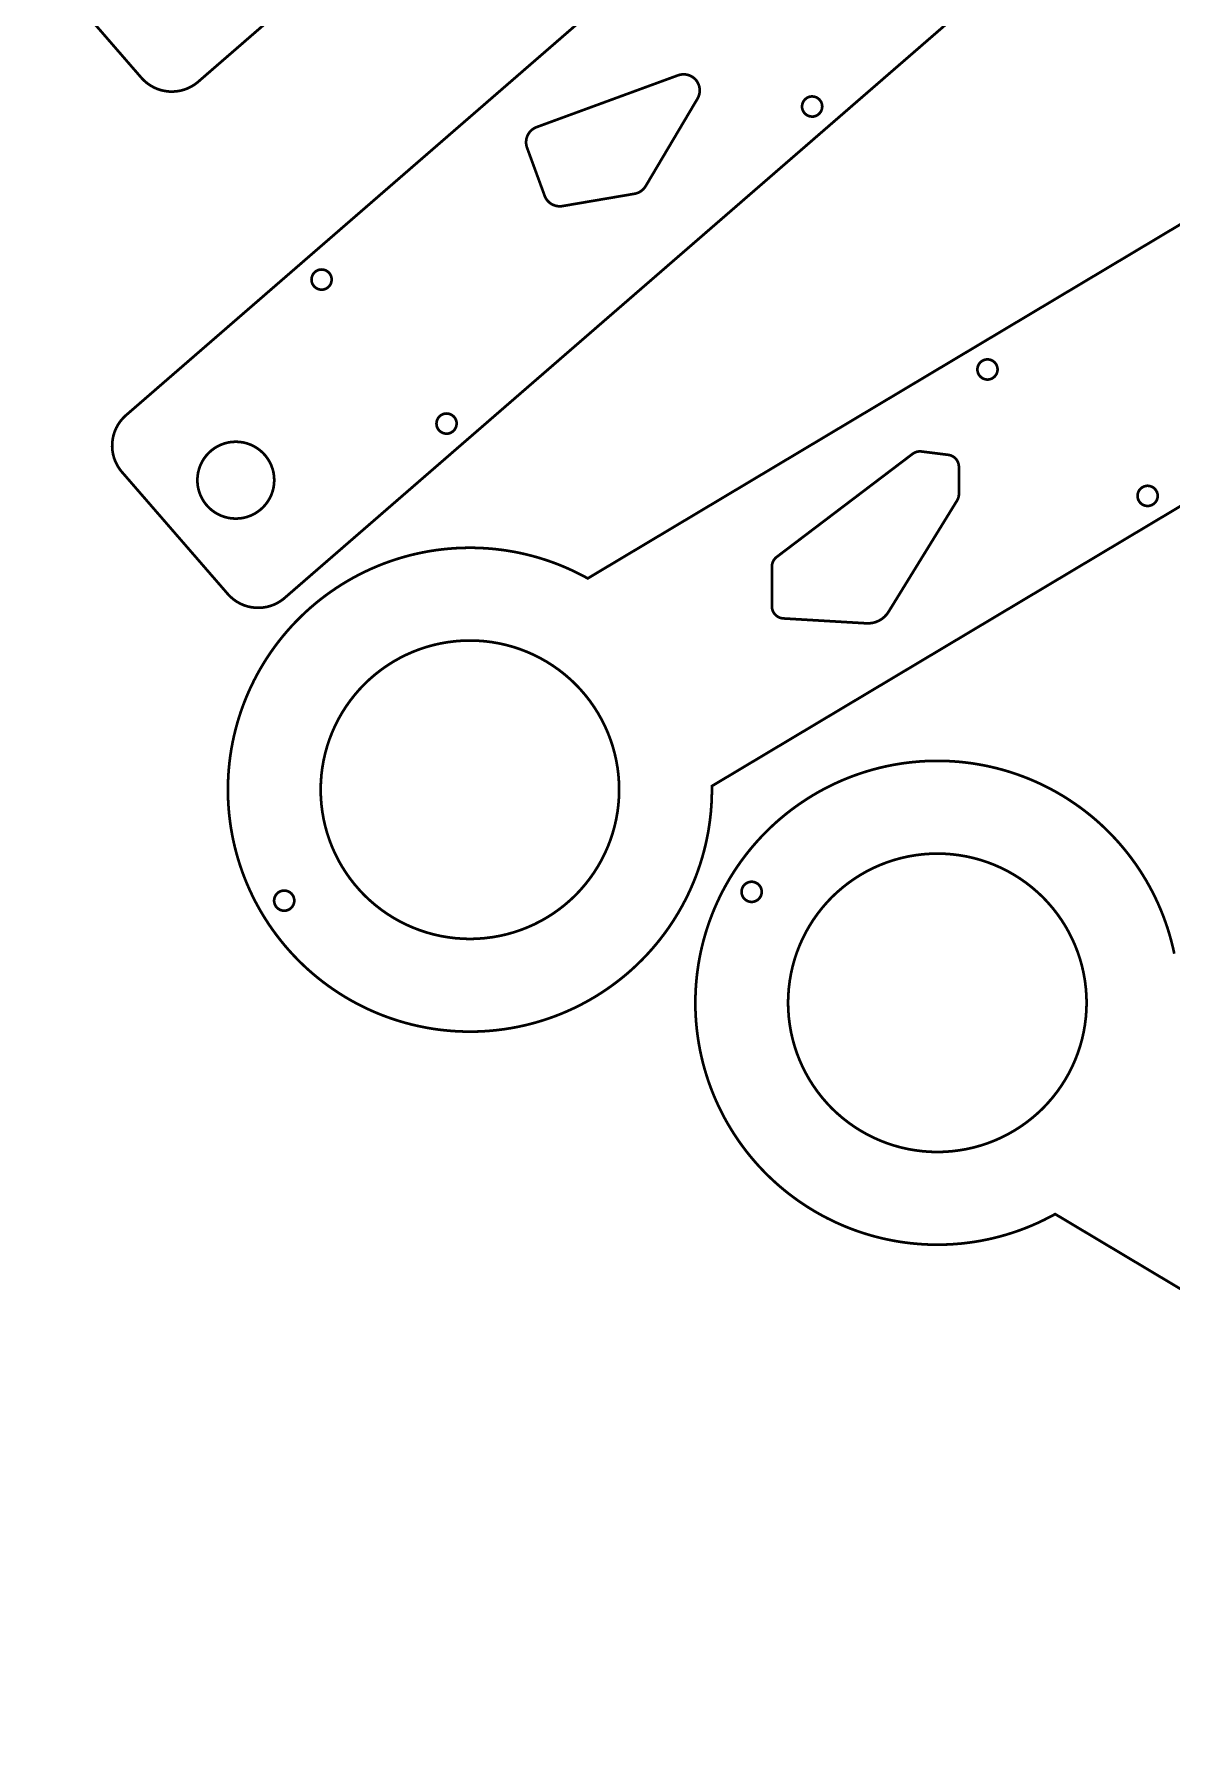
# Model space of a CAD drawing. Extents: x 0 to 529, y 0 to 485.
# Drawn here: x 14.8 to 155.8, y 1.4 to 213.8 of the extents above; entities that cross this region are included whole.
import ezdxf

# ---------------------------------------------------------------- set-up
doc = ezdxf.new("R2010")
doc.units = 0
doc.layers.get('0').update_dxf_attribs({"linetype": 'CONTINUOUS'})

msp = doc.modelspace()

# ---------------------------------------------------------------- linework, layer by layer
at = {"color": 0, "const_width": 0.3333}
for points in [[(142.136, 300.733), (35.1058, 207.885), (35.0093, 207.801), (34.7028, 207.569), (34.2781, 207.301), (33.8354, 207.081), (33.3782, 206.907), (32.9101, 206.779), (32.4346, 206.699), (31.9551, 206.664), (31.4756, 206.675), (30.999, 206.732), (30.5294, 206.833), (30.0701, 206.981), (29.6246, 207.174), (29.1967, 207.41), (28.7896, 207.692), (28.4069, 208.017), (28.1363, 208.289), (28.0525, 208.386), (14.9467, 223.493)], [(152.849, 236.722), (45.819, 143.874), (45.7225, 143.789), (45.4158, 143.557), (44.9913, 143.289), (44.5486, 143.068), (44.0914, 142.894), (43.6232, 142.767), (43.1478, 142.686), (42.6683, 142.651), (42.1886, 142.663), (41.7122, 142.719), (41.2425, 142.821), (40.7832, 142.968), (40.3378, 143.161), (39.9097, 143.397), (39.5026, 143.679), (39.1201, 144.004), (38.8494, 144.276), (38.7657, 144.374), (25.6599, 159.481), (25.5761, 159.578), (25.3443, 159.885), (25.0763, 160.308), (24.8553, 160.751), (24.6813, 161.208), (24.5539, 161.676), (24.4729, 162.153), (24.4382, 162.632), (24.4493, 163.111), (24.506, 163.587), (24.6081, 164.057), (24.7554, 164.517), (24.9476, 164.962), (25.1844, 165.39), (25.4657, 165.797), (25.791, 166.181), (26.0637, 166.45), (26.1603, 166.535), (133.097, 259.301)], [(193.661, 177.239), (98.7864, 120.548), (98.7894, 120.34), (98.7874, 119.718), (98.7656, 118.89), (98.721, 118.066), (98.654, 117.246), (98.5649, 116.429), (98.4535, 115.617), (98.3203, 114.809), (98.1653, 114.007), (97.9889, 113.211), (97.791, 112.42), (97.5719, 111.636), (97.3321, 110.859), (97.0712, 110.09), (96.79, 109.328), (96.4882, 108.574), (96.1661, 107.828), (95.8242, 107.092), (95.4624, 106.365), (95.0808, 105.648), (94.6797, 104.941), (94.2594, 104.245), (93.82, 103.56), (93.3617, 102.886), (92.8846, 102.224), (92.389, 101.575), (91.875, 100.938), (91.3429, 100.314), (90.7928, 99.7043), (90.2249, 99.1082), (89.6393, 98.5265), (89.0362, 97.9597), (88.5731, 97.5437), (88.4161, 97.4081), (88.2592, 97.2724), (87.7808, 96.8738), (87.1331, 96.3588), (86.4732, 95.8631), (85.8015, 95.3869), (85.1186, 94.9303), (84.4249, 94.4936), (83.7207, 94.0767), (83.0067, 93.6797), (82.2831, 93.3029), (81.5504, 92.9464), (80.809, 92.6103), (80.0596, 92.2946), (79.3022, 91.9994), (78.5376, 91.7251), (77.7662, 91.4718), (76.9883, 91.2393), (76.2044, 91.0281), (75.415, 90.8381), (74.6203, 90.6694), (73.8211, 90.5222), (73.0175, 90.3967), (72.2103, 90.2929), (71.3996, 90.2108), (70.586, 90.151), (69.7699, 90.1131), (68.9517, 90.0975), (68.1319, 90.1044), (67.311, 90.1337), (66.4893, 90.1856), (65.6672, 90.2601), (64.8456, 90.3578), (64.229, 90.4453), (64.0243, 90.4782), (63.8194, 90.5113), (63.2067, 90.6214), (62.3957, 90.7867), (61.5918, 90.9735), (60.7953, 91.1819), (60.0065, 91.4117), (59.2261, 91.6624), (58.454, 91.9338), (57.691, 92.2257), (56.9372, 92.5378), (56.1932, 92.8699), (55.4592, 93.2217), (54.7356, 93.5929), (54.0228, 93.9833), (53.3212, 94.3928), (52.6312, 94.8208), (51.9532, 95.2674), (51.2874, 95.7321), (50.6343, 96.2146), (49.9943, 96.7149), (49.3678, 97.2326), (48.7553, 97.7674), (48.1568, 98.3192), (47.5729, 98.8875), (47.004, 99.4722), (46.4504, 100.073), (45.9125, 100.69), (45.3908, 101.322), (44.8856, 101.97), (44.3972, 102.633), (43.9261, 103.31), (43.4725, 104.003), (43.1433, 104.531), (43.0369, 104.709), (42.9306, 104.887), (42.621, 105.427), (42.2263, 106.155), (41.8528, 106.891), (41.5004, 107.635), (41.1694, 108.387), (40.8597, 109.146), (40.5714, 109.912), (40.3046, 110.684), (40.0592, 111.462), (39.8353, 112.245), (39.6329, 113.034), (39.4522, 113.827), (39.2932, 114.624), (39.1558, 115.424), (39.0401, 116.228), (38.9464, 117.034), (38.8744, 117.843), (38.8244, 118.654), (38.7963, 119.465), (38.7901, 120.278), (38.806, 121.091), (38.844, 121.904), (38.904, 122.717), (38.9863, 123.529), (39.0908, 124.339), (39.2175, 125.147), (39.3665, 125.953), (39.5379, 126.757), (39.7318, 127.557), (39.9481, 128.354), (40.1868, 129.146), (40.38, 129.738), (40.4481, 129.934), (40.5161, 130.13), (40.731, 130.714), (41.0344, 131.484), (41.3582, 132.243), (41.7018, 132.992), (42.0649, 133.728), (42.4474, 134.453), (42.8486, 135.167), (43.2686, 135.867), (43.7068, 136.555), (44.1632, 137.231), (44.6371, 137.892), (45.1283, 138.54), (45.6365, 139.175), (46.1615, 139.794), (46.7029, 140.4), (47.2604, 140.99), (47.8338, 141.565), (48.4224, 142.124), (49.0261, 142.668), (49.6447, 143.194), (50.2778, 143.706), (50.9251, 144.199), (51.5862, 144.675), (52.2608, 145.133), (52.9488, 145.575), (53.6494, 145.997), (54.3629, 146.401), (55.0885, 146.786), (55.826, 147.151), (56.5751, 147.499), (57.3357, 147.825), (57.9132, 148.057), (58.1071, 148.131), (58.301, 148.206), (58.8868, 148.415), (59.6717, 148.678), (60.4612, 148.918), (61.2553, 149.136), (62.0532, 149.332), (62.8544, 149.504), (63.6588, 149.656), (64.4656, 149.785), (65.2743, 149.892), (66.0849, 149.975), (66.8964, 150.038), (67.7086, 150.078), (68.5211, 150.096), (69.3335, 150.093), (70.1451, 150.067), (70.9556, 150.019), (71.7644, 149.95), (72.5712, 149.858), (73.3757, 149.744), (74.1771, 149.61), (74.975, 149.453), (75.7692, 149.275), (76.559, 149.074), (77.344, 148.853), (78.1239, 148.608), (78.8981, 148.343), (79.6661, 148.057), (80.4275, 147.749), (81.1818, 147.418), (81.9288, 147.067), (82.6676, 146.694), (83.2168, 146.401), (83.3981, 146.3), (193.661, 212.186)], [(251.608, 1.5869), (141.346, 67.4729), (141.165, 67.3719), (140.615, 67.0789), (139.876, 66.7061), (139.131, 66.3549), (138.376, 66.025), (137.614, 65.7167), (136.846, 65.4299), (136.072, 65.1647), (135.292, 64.9211), (134.507, 64.6992), (133.717, 64.4989), (132.923, 64.3204), (132.125, 64.1635), (131.324, 64.0285), (130.519, 63.9151), (129.712, 63.8238), (128.904, 63.7542), (128.093, 63.7065), (127.282, 63.6808), (126.469, 63.6771), (125.657, 63.6953), (124.845, 63.7356), (124.033, 63.7979), (123.222, 63.8824), (122.414, 63.9889), (121.607, 64.1176), (120.803, 64.2686), (120.001, 64.4418), (119.203, 64.6372), (118.409, 64.855), (117.62, 65.095), (116.835, 65.3575), (116.249, 65.5685), (116.055, 65.6422), (115.861, 65.7161), (115.284, 65.9485), (114.523, 66.275), (113.774, 66.6213), (113.037, 66.9872), (112.311, 67.3722), (111.598, 67.7763), (110.897, 68.1989), (110.209, 68.6396), (109.534, 69.0985), (108.873, 69.5747), (108.226, 70.0682), (107.593, 70.5787), (106.974, 71.1058), (106.371, 71.6492), (105.782, 72.2086), (105.209, 72.7835), (104.651, 73.3738), (104.11, 73.9789), (103.585, 74.5987), (103.076, 75.2329), (102.585, 75.881), (102.111, 76.5428), (101.655, 77.2179), (101.217, 77.906), (100.797, 78.6068), (100.395, 79.32), (100.013, 80.0451), (99.6499, 80.7819), (99.3062, 81.5301), (98.9826, 82.2893), (98.6792, 83.0593), (98.4642, 83.6436), (98.3962, 83.8396), (98.3282, 84.0356), (98.1349, 84.6275), (97.8961, 85.4199), (97.6799, 86.2164), (97.4861, 87.0165), (97.3147, 87.8199), (97.1657, 88.626), (97.0389, 89.4344), (96.9344, 90.2447), (96.8522, 91.0564), (96.7921, 91.869), (96.7542, 92.6821), (96.7382, 93.4953), (96.7444, 94.3079), (96.7725, 95.1197), (96.8226, 95.9301), (96.8946, 96.7389), (96.9883, 97.5453), (97.1039, 98.349), (97.2414, 99.1497), (97.4004, 99.9467), (97.5811, 100.74), (97.7835, 101.528), (98.0074, 102.312), (98.2528, 103.09), (98.5196, 103.862), (98.8079, 104.628), (99.1176, 105.387), (99.4486, 106.138), (99.801, 106.883), (100.174, 107.618), (100.569, 108.346), (100.879, 108.886), (100.985, 109.064), (101.092, 109.242), (101.421, 109.771), (101.874, 110.463), (102.345, 111.141), (102.834, 111.803), (103.339, 112.451), (103.861, 113.084), (104.399, 113.7), (104.952, 114.301), (105.521, 114.886), (106.105, 115.454), (106.703, 116.006), (107.316, 116.541), (107.942, 117.058), (108.582, 117.559), (109.236, 118.041), (109.901, 118.506), (110.579, 118.953), (111.269, 119.381), (111.971, 119.79), (112.684, 120.181), (113.407, 120.552), (114.141, 120.903), (114.885, 121.236), (115.639, 121.548), (116.402, 121.84), (117.174, 122.111), (117.955, 122.362), (118.743, 122.591), (119.54, 122.8), (120.344, 122.987), (121.155, 123.152), (121.768, 123.262), (121.972, 123.295), (122.177, 123.328), (122.794, 123.416), (123.615, 123.513), (124.438, 123.588), (125.259, 123.64), (126.08, 123.669), (126.9, 123.676), (127.718, 123.66), (128.534, 123.623), (129.348, 123.563), (130.158, 123.481), (130.966, 123.377), (131.769, 123.251), (132.568, 123.104), (133.363, 122.935), (134.153, 122.745), (134.937, 122.534), (135.714, 122.302), (136.486, 122.048), (137.25, 121.774), (138.008, 121.479), (138.757, 121.163), (139.499, 120.827), (140.231, 120.47), (140.954, 120.094), (141.669, 119.697), (142.374, 119.28), (143.067, 118.843), (143.75, 118.387), (144.421, 117.91), (145.081, 117.415), (145.729, 116.9), (146.207, 116.501), (146.364, 116.365), (146.521, 116.23), (146.985, 115.814), (147.587, 115.247), (148.174, 114.665), (148.74, 114.069), (149.292, 113.459), (149.824, 112.835), (150.337, 112.199), (150.833, 111.549), (151.31, 110.887), (151.768, 110.214), (152.207, 109.528), (152.628, 108.832), (153.029, 108.125), (153.411, 107.408), (153.772, 106.681), (154.114, 105.945), (154.436, 105.2), (154.737, 104.446), (155.019, 103.684), (155.281, 102.914), (155.519, 102.137), (155.739, 101.353), (155.938, 100.563), (156.114, 99.7661)]]:
    msp.add_lwpolyline(points, dxfattribs=at)
at = {"color": 0}
for points in [[(142.136, 300.733), (35.106, 207.885), (35.0094, 207.801), (34.7029, 207.569), (34.2782, 207.301), (33.8356, 207.081), (33.3783, 206.907), (32.9103, 206.779), (32.4347, 206.699), (31.9553, 206.664), (31.4757, 206.675), (30.9992, 206.732), (30.5296, 206.833), (30.0701, 206.981), (29.6247, 207.174), (29.1967, 207.41), (28.7897, 207.692), (28.4071, 208.017), (28.1364, 208.289), (28.0526, 208.386), (14.9468, 223.493)], [(152.85, 236.722), (45.8192, 143.874), (45.7225, 143.789), (45.416, 143.557), (44.9914, 143.289), (44.5486, 143.068), (44.0915, 142.894), (43.6233, 142.767), (43.1478, 142.686), (42.6685, 142.651), (42.1888, 142.663), (41.7124, 142.719), (41.2426, 142.821), (40.7833, 142.968), (40.3379, 143.161), (39.9099, 143.397), (39.5028, 143.679), (39.1203, 144.004), (38.8494, 144.276), (38.7658, 144.374), (25.66, 159.481), (25.5761, 159.578), (25.3444, 159.885), (25.0764, 160.308), (24.8554, 160.751), (24.6814, 161.208), (24.554, 161.676), (24.4731, 162.153), (24.4382, 162.632), (24.4494, 163.111), (24.5061, 163.587), (24.6082, 164.057), (24.7556, 164.517), (24.9476, 164.962), (25.1846, 165.39), (25.4658, 165.797), (25.7911, 166.179), (26.0637, 166.45), (26.1604, 166.535), (133.097, 259.301)], [(193.661, 177.239), (98.7864, 120.548), (98.7894, 120.34), (98.7874, 119.718), (98.7656, 118.89), (98.721, 118.066), (98.654, 117.246), (98.5649, 116.429), (98.4535, 115.617), (98.3203, 114.809), (98.1653, 114.007), (97.9889, 113.211), (97.791, 112.42), (97.5719, 111.636), (97.3321, 110.859), (97.0712, 110.09), (96.79, 109.328), (96.4882, 108.574), (96.1661, 107.828), (95.8242, 107.092), (95.4624, 106.365), (95.0808, 105.648), (94.6797, 104.941), (94.2594, 104.245), (93.82, 103.56), (93.3617, 102.886), (92.8846, 102.224), (92.389, 101.575), (91.875, 100.938), (91.3429, 100.314), (90.7928, 99.7043), (90.2249, 99.1082), (89.6393, 98.5265), (89.0362, 97.9597), (88.5731, 97.5437), (88.4161, 97.4081), (88.2592, 97.2724), (87.7808, 96.8738), (87.1331, 96.3588), (86.4732, 95.8631), (85.8015, 95.3869), (85.1186, 94.9303), (84.4249, 94.4936), (83.7207, 94.0767), (83.0067, 93.6797), (82.2831, 93.3029), (81.5504, 92.9464), (80.809, 92.6103), (80.0596, 92.2946), (79.3022, 91.9994), (78.5376, 91.7251), (77.7662, 91.4718), (76.9883, 91.2393), (76.2044, 91.0281), (75.415, 90.8381), (74.6203, 90.6694), (73.8211, 90.5222), (73.0175, 90.3967), (72.2103, 90.2929), (71.3996, 90.2108), (70.586, 90.151), (69.7699, 90.1131), (68.9517, 90.0975), (68.1319, 90.1044), (67.311, 90.1337), (66.4893, 90.1856), (65.6672, 90.2601), (64.8456, 90.3578), (64.229, 90.4453), (64.0243, 90.4782), (63.8194, 90.5113), (63.2067, 90.6214), (62.3957, 90.7867), (61.5918, 90.9735), (60.7953, 91.1819), (60.0065, 91.4117), (59.2261, 91.6624), (58.454, 91.9338), (57.691, 92.2257), (56.9372, 92.5378), (56.1932, 92.8699), (55.4592, 93.2217), (54.7356, 93.5929), (54.0228, 93.9833), (53.3212, 94.3928), (52.6312, 94.8208), (51.9532, 95.2674), (51.2874, 95.7321), (50.6343, 96.2146), (49.9943, 96.7149), (49.3678, 97.2326), (48.7553, 97.7674), (48.1568, 98.3192), (47.5729, 98.8875), (47.004, 99.4722), (46.4504, 100.073), (45.9125, 100.69), (45.3908, 101.322), (44.8856, 101.97), (44.3972, 102.633), (43.9261, 103.31), (43.4725, 104.003), (43.1433, 104.531), (43.0369, 104.709), (42.9306, 104.887), (42.621, 105.427), (42.2263, 106.155), (41.8528, 106.891), (41.5004, 107.635), (41.1694, 108.387), (40.8597, 109.146), (40.5714, 109.912), (40.3046, 110.684), (40.0592, 111.462), (39.8353, 112.245), (39.6329, 113.034), (39.4522, 113.827), (39.2932, 114.624), (39.1558, 115.424), (39.0401, 116.228), (38.9464, 117.034), (38.8744, 117.843), (38.8244, 118.654), (38.7963, 119.465), (38.7901, 120.278), (38.806, 121.091), (38.844, 121.904), (38.904, 122.717), (38.9863, 123.529), (39.0908, 124.339), (39.2175, 125.147), (39.3665, 125.953), (39.5379, 126.757), (39.7318, 127.557), (39.9481, 128.354), (40.1868, 129.146), (40.38, 129.738), (40.4481, 129.934), (40.5161, 130.13), (40.731, 130.714), (41.0344, 131.484), (41.3582, 132.243), (41.7018, 132.992), (42.0649, 133.728), (42.4474, 134.453), (42.8486, 135.167), (43.2686, 135.867), (43.7068, 136.555), (44.1632, 137.231), (44.6371, 137.892), (45.1283, 138.54), (45.6365, 139.175), (46.1615, 139.794), (46.7029, 140.4), (47.2604, 140.99), (47.8338, 141.565), (48.4224, 142.124), (49.0261, 142.668), (49.6447, 143.194), (50.2778, 143.706), (50.9251, 144.199), (51.5862, 144.675), (52.2608, 145.133), (52.9488, 145.575), (53.6494, 145.997), (54.3629, 146.401), (55.0885, 146.786), (55.826, 147.151), (56.5751, 147.499), (57.3357, 147.825), (57.9132, 148.057), (58.1071, 148.131), (58.301, 148.206), (58.8868, 148.415), (59.6717, 148.678), (60.4612, 148.918), (61.2553, 149.136), (62.0532, 149.332), (62.8544, 149.504), (63.6588, 149.656), (64.4656, 149.785), (65.2743, 149.892), (66.0849, 149.975), (66.8964, 150.038), (67.7086, 150.078), (68.5211, 150.096), (69.3335, 150.093), (70.1451, 150.067), (70.9556, 150.019), (71.7644, 149.95), (72.5712, 149.858), (73.3757, 149.744), (74.1771, 149.61), (74.975, 149.453), (75.7692, 149.275), (76.559, 149.074), (77.344, 148.853), (78.1239, 148.608), (78.8981, 148.343), (79.6661, 148.057), (80.4275, 147.749), (81.1818, 147.418), (81.9288, 147.067), (82.6676, 146.694), (83.2168, 146.401), (83.3981, 146.3), (193.661, 212.186)], [(251.608, 1.5869), (141.346, 67.4729), (141.165, 67.3719), (140.615, 67.0789), (139.876, 66.7061), (139.131, 66.3549), (138.376, 66.025), (137.614, 65.7167), (136.846, 65.4299), (136.072, 65.1647), (135.292, 64.9211), (134.507, 64.6992), (133.717, 64.4989), (132.923, 64.3204), (132.125, 64.1635), (131.324, 64.0285), (130.519, 63.9151), (129.712, 63.8238), (128.904, 63.7542), (128.093, 63.7065), (127.282, 63.6808), (126.469, 63.6771), (125.657, 63.6953), (124.845, 63.7356), (124.033, 63.7979), (123.222, 63.8824), (122.414, 63.9889), (121.607, 64.1176), (120.803, 64.2686), (120.001, 64.4418), (119.203, 64.6372), (118.409, 64.855), (117.62, 65.095), (116.835, 65.3575), (116.249, 65.5685), (116.055, 65.6422), (115.861, 65.7161), (115.284, 65.9485), (114.523, 66.275), (113.774, 66.6213), (113.037, 66.9872), (112.311, 67.3722), (111.598, 67.7763), (110.897, 68.1989), (110.209, 68.6396), (109.534, 69.0985), (108.873, 69.5747), (108.226, 70.0682), (107.593, 70.5787), (106.974, 71.1058), (106.371, 71.6492), (105.782, 72.2086), (105.209, 72.7835), (104.651, 73.3738), (104.11, 73.9789), (103.585, 74.5987), (103.076, 75.2329), (102.585, 75.881), (102.111, 76.5428), (101.655, 77.2179), (101.217, 77.906), (100.797, 78.6068), (100.395, 79.32), (100.013, 80.0451), (99.6499, 80.7819), (99.3062, 81.5301), (98.9826, 82.2893), (98.6792, 83.0593), (98.4642, 83.6436), (98.3962, 83.8396), (98.3282, 84.0356), (98.1349, 84.6275), (97.8961, 85.4199), (97.6799, 86.2164), (97.4861, 87.0165), (97.3147, 87.8199), (97.1657, 88.626), (97.0389, 89.4344), (96.9344, 90.2447), (96.8522, 91.0564), (96.7921, 91.869), (96.7542, 92.6821), (96.7382, 93.4953), (96.7444, 94.3079), (96.7725, 95.1197), (96.8226, 95.9301), (96.8946, 96.7389), (96.9883, 97.5453), (97.1039, 98.349), (97.2414, 99.1497), (97.4004, 99.9467), (97.5811, 100.74), (97.7835, 101.528), (98.0074, 102.312), (98.2528, 103.09), (98.5196, 103.862), (98.8079, 104.628), (99.1176, 105.387), (99.4486, 106.138), (99.801, 106.883), (100.174, 107.618), (100.569, 108.346), (100.879, 108.886), (100.985, 109.064), (101.092, 109.242), (101.421, 109.771), (101.874, 110.463), (102.345, 111.141), (102.834, 111.803), (103.339, 112.451), (103.861, 113.084), (104.399, 113.7), (104.952, 114.301), (105.521, 114.886), (106.105, 115.454), (106.703, 116.006), (107.316, 116.541), (107.942, 117.058), (108.582, 117.559), (109.236, 118.041), (109.901, 118.506), (110.579, 118.953), (111.269, 119.381), (111.971, 119.79), (112.684, 120.181), (113.407, 120.552), (114.141, 120.903), (114.885, 121.236), (115.639, 121.548), (116.402, 121.84), (117.174, 122.111), (117.955, 122.362), (118.743, 122.591), (119.54, 122.8), (120.344, 122.987), (121.155, 123.152), (121.768, 123.262), (121.972, 123.295), (122.177, 123.328), (122.794, 123.416), (123.615, 123.513), (124.438, 123.588), (125.259, 123.64), (126.08, 123.669), (126.9, 123.676), (127.718, 123.66), (128.534, 123.623), (129.348, 123.563), (130.158, 123.481), (130.966, 123.377), (131.769, 123.251), (132.568, 123.104), (133.363, 122.935), (134.153, 122.745), (134.937, 122.534), (135.714, 122.302), (136.486, 122.048), (137.25, 121.774), (138.008, 121.479), (138.757, 121.163), (139.499, 120.827), (140.231, 120.47), (140.954, 120.094), (141.669, 119.697), (142.374, 119.28), (143.067, 118.843), (143.75, 118.387), (144.421, 117.91), (145.081, 117.415), (145.729, 116.9), (146.207, 116.501), (146.364, 116.365), (146.521, 116.23), (146.985, 115.814), (147.587, 115.247), (148.174, 114.665), (148.74, 114.069), (149.292, 113.459), (149.824, 112.835), (150.337, 112.199), (150.833, 111.549), (151.31, 110.887), (151.768, 110.214), (152.207, 109.528), (152.628, 108.832), (153.029, 108.125), (153.411, 107.408), (153.772, 106.681), (154.114, 105.945), (154.436, 105.2), (154.737, 104.446), (155.019, 103.684), (155.281, 102.914), (155.519, 102.137), (155.739, 101.353), (155.938, 100.563)]]:
    msp.add_lwpolyline(points, dxfattribs=at)
at = {"color": 0, "const_width": 0.3333}
for points in [[(89.1947, 193.993), (89.2485, 194.003), (89.4081, 194.042), (89.6131, 194.112), (89.8081, 194.204), (89.9917, 194.317), (90.1621, 194.449), (90.3178, 194.597), (90.4572, 194.763), (90.5511, 194.899), (90.579, 194.944), (97.005, 205.789), (97.0449, 205.856), (97.1432, 206.069), (97.2344, 206.362), (97.2793, 206.664), (97.2782, 206.967), (97.2315, 207.265), (97.1397, 207.556), (97.0032, 207.831), (96.8724, 208.026), (96.8225, 208.086), (96.7726, 208.146), (96.6042, 208.311), (96.3582, 208.496), (96.0899, 208.639), (95.8044, 208.739), (95.5071, 208.796), (95.2032, 208.807), (94.8978, 208.771), (94.6696, 208.712), (94.5964, 208.686), (77.065, 202.263), (77.0171, 202.244), (76.8765, 202.182), (76.7006, 202.085), (76.5375, 201.974), (76.3881, 201.847), (76.2529, 201.707), (76.1326, 201.557), (76.0276, 201.396), (75.9387, 201.225), (75.8663, 201.047), (75.8113, 200.864), (75.7739, 200.674), (75.7549, 200.481), (75.755, 200.286), (75.7747, 200.089), (75.8146, 199.892), (75.8576, 199.744), (75.8753, 199.696), (78.0526, 193.754), (78.0679, 193.711), (78.1217, 193.589), (78.204, 193.432), (78.2987, 193.285), (78.4049, 193.149), (78.5217, 193.022), (78.6483, 192.907), (78.7839, 192.803), (78.9275, 192.711), (79.0785, 192.632), (79.2358, 192.567), (79.3988, 192.514), (79.5663, 192.475), (79.7378, 192.451), (79.9122, 192.442), (80.0889, 192.449), (80.2226, 192.462), (80.2668, 192.471), (89.1947, 193.993)], [(110.971, 206.04), (111.033, 206.053), (111.223, 206.064), (111.468, 206.039), (111.698, 205.967), (111.909, 205.853), (112.095, 205.701), (112.25, 205.515), (112.367, 205.3), (112.429, 205.119), (112.441, 205.058), (112.453, 204.996), (112.465, 204.806), (112.439, 204.561), (112.368, 204.331), (112.254, 204.119), (112.103, 203.933), (111.917, 203.779), (111.701, 203.663), (111.521, 203.6), (111.459, 203.587), (111.397, 203.575), (111.207, 203.564), (110.962, 203.589), (110.732, 203.661), (110.521, 203.775), (110.335, 203.926), (110.18, 204.112), (110.063, 204.328), (110.001, 204.508), (109.989, 204.569), (109.977, 204.632), (109.965, 204.822), (109.99, 205.067), (110.062, 205.297), (110.176, 205.508), (110.327, 205.694), (110.513, 205.849), (110.729, 205.965), (110.909, 206.028), (110.971, 206.04)], [(50.1574, 184.579), (50.219, 184.592), (50.4093, 184.604), (50.6536, 184.578), (50.8844, 184.507), (51.0956, 184.393), (51.2814, 184.242), (51.4358, 184.056), (51.5531, 183.839), (51.6149, 183.66), (51.6272, 183.597), (51.6394, 183.536), (51.6514, 183.346), (51.6257, 183.101), (51.554, 182.871), (51.4404, 182.66), (51.2889, 182.474), (51.1031, 182.319), (50.8871, 182.201), (50.7068, 182.14), (50.645, 182.128), (50.5832, 182.115), (50.3929, 182.103), (50.1486, 182.129), (49.9179, 182.2), (49.7067, 182.314), (49.5208, 182.465), (49.3664, 182.651), (49.2492, 182.868), (49.1875, 183.049), (49.1751, 183.11), (49.1629, 183.171), (49.151, 183.361), (49.1765, 183.606), (49.2482, 183.837), (49.3618, 184.049), (49.5135, 184.233), (49.6992, 184.389), (49.9151, 184.506), (50.0956, 184.567), (50.1574, 184.579)], [(132.955, 170.958), (132.892, 170.958), (132.703, 170.983), (132.468, 171.056), (132.256, 171.171), (132.071, 171.324), (131.918, 171.508), (131.803, 171.721), (131.73, 171.956), (131.705, 172.144), (131.705, 172.208), (131.705, 172.271), (131.73, 172.46), (131.803, 172.694), (131.918, 172.907), (132.071, 173.092), (132.256, 173.244), (132.468, 173.36), (132.703, 173.432), (132.892, 173.458), (132.955, 173.458), (133.018, 173.458), (133.207, 173.432), (133.441, 173.36), (133.653, 173.244), (133.838, 173.092), (133.991, 172.907), (134.106, 172.694), (134.179, 172.46), (134.205, 172.271), (134.205, 172.208), (134.205, 172.144), (134.179, 171.956), (134.106, 171.721), (133.991, 171.508), (133.838, 171.324), (133.653, 171.171), (133.441, 171.056), (133.207, 170.983), (133.018, 170.958), (132.955, 170.958)], [(65.6483, 166.722), (65.7101, 166.735), (65.9004, 166.747), (66.1447, 166.721), (66.3754, 166.65), (66.5867, 166.536), (66.7725, 166.385), (66.9269, 166.199), (67.0442, 165.982), (67.1058, 165.803), (67.1182, 165.74), (67.1304, 165.679), (67.1424, 165.489), (67.1168, 165.244), (67.0451, 165.013), (66.9315, 164.801), (66.7799, 164.617), (66.5942, 164.461), (66.3782, 164.344), (66.1979, 164.283), (66.1361, 164.271), (66.0743, 164.258), (65.884, 164.246), (65.6397, 164.272), (65.4089, 164.343), (65.1978, 164.457), (65.0119, 164.608), (64.8575, 164.794), (64.7403, 165.011), (64.6785, 165.19), (64.6663, 165.253), (64.6539, 165.314), (64.6421, 165.504), (64.6676, 165.749), (64.7393, 165.979), (64.8528, 166.19), (65.0046, 166.376), (65.1903, 166.531), (65.4063, 166.649), (65.5865, 166.71), (65.6483, 166.722)], [(38.8369, 163.154), (38.9563, 163.178), (39.3194, 163.225), (39.7976, 163.246), (40.2685, 163.219), (40.729, 163.149), (41.1768, 163.033), (41.6086, 162.875), (42.0219, 162.678), (42.4139, 162.442), (42.7815, 162.171), (43.1221, 161.864), (43.4328, 161.525), (43.7108, 161.156), (43.9535, 160.758), (44.1576, 160.333), (44.3208, 159.883), (44.4162, 159.529), (44.44, 159.41), (44.4637, 159.29), (44.5108, 158.928), (44.5324, 158.449), (44.5062, 157.978), (44.4346, 157.518), (44.319, 157.069), (44.1615, 156.638), (43.964, 156.225), (43.7285, 155.833), (43.4565, 155.465), (43.1503, 155.125), (42.8115, 154.814), (42.4422, 154.536), (42.0442, 154.293), (41.6192, 154.089), (41.1692, 153.926), (40.8156, 153.831), (40.6961, 153.807), (40.5767, 153.783), (40.2135, 153.736), (39.7354, 153.714), (39.2646, 153.74), (38.804, 153.813), (38.3562, 153.928), (37.9243, 154.085), (37.5111, 154.283), (37.1193, 154.518), (36.7515, 154.79), (36.411, 155.096), (36.1003, 155.435), (35.8222, 155.804), (35.5796, 156.203), (35.3754, 156.628), (35.2122, 157.078), (35.1168, 157.431), (35.0931, 157.55), (35.0693, 157.669), (35.0221, 158.033), (35.0007, 158.511), (35.0267, 158.982), (35.0985, 159.443), (35.214, 159.89), (35.3714, 160.322), (35.5689, 160.736), (35.8046, 161.128), (36.0764, 161.494), (36.3826, 161.836), (36.7214, 162.146), (37.0908, 162.425), (37.4889, 162.667), (37.9139, 162.871), (38.3639, 163.035), (38.7175, 163.131), (38.8369, 163.154)], [(129.188, 155.96), (129.215, 156.003), (129.284, 156.143), (129.354, 156.337), (129.397, 156.539), (129.411, 156.694), (129.411, 156.746), (129.411, 160.133), (129.411, 160.203), (129.385, 160.411), (129.311, 160.672), (129.193, 160.913), (129.035, 161.126), (128.842, 161.31), (128.619, 161.457), (128.369, 161.563), (128.165, 161.614), (128.097, 161.622), (124.766, 162.038), (124.694, 162.046), (124.475, 162.046), (124.191, 161.997), (123.921, 161.896), (123.731, 161.788), (123.674, 161.744), (106.824, 148.958), (106.789, 148.932), (106.691, 148.844), (106.574, 148.718), (106.472, 148.579), (106.387, 148.431), (106.32, 148.272), (106.271, 148.108), (106.241, 147.938), (106.231, 147.807), (106.231, 147.764), (106.231, 142.832), (106.231, 142.796), (106.238, 142.685), (106.259, 142.542), (106.293, 142.403), (106.34, 142.269), (106.399, 142.142), (106.469, 142.021), (106.549, 141.908), (106.64, 141.803), (106.739, 141.707), (106.848, 141.619), (106.964, 141.543), (107.088, 141.476), (107.218, 141.422), (107.355, 141.379), (107.497, 141.35), (107.606, 141.336), (107.643, 141.335), (117.956, 140.729), (118.058, 140.724), (118.366, 140.733), (118.766, 140.792), (119.151, 140.903), (119.517, 141.064), (119.858, 141.271), (120.17, 141.524), (120.448, 141.818), (120.632, 142.064), (120.686, 142.151), (129.188, 155.96)], [(152.807, 155.281), (152.743, 155.281), (152.554, 155.307), (152.319, 155.379), (152.107, 155.494), (151.922, 155.647), (151.769, 155.832), (151.654, 156.044), (151.582, 156.279), (151.557, 156.468), (151.557, 156.531), (151.557, 156.594), (151.582, 156.783), (151.654, 157.018), (151.769, 157.231), (151.922, 157.415), (152.107, 157.568), (152.319, 157.683), (152.554, 157.756), (152.743, 157.781), (152.807, 157.781), (152.869, 157.781), (153.058, 157.756), (153.293, 157.683), (153.506, 157.568), (153.69, 157.415), (153.843, 157.231), (153.958, 157.018), (154.031, 156.783), (154.057, 156.594), (154.057, 156.531), (154.057, 156.468), (154.031, 156.279), (153.958, 156.044), (153.843, 155.832), (153.69, 155.647), (153.506, 155.494), (153.293, 155.379), (153.058, 155.307), (152.869, 155.281), (152.807, 155.281)], [(68.7897, 101.597), (68.5603, 101.597), (67.8724, 101.62), (66.9612, 101.688), (66.0578, 101.8), (65.1636, 101.956), (64.2803, 102.155), (63.4092, 102.397), (62.5519, 102.681), (61.71, 103.006), (60.8849, 103.371), (60.0782, 103.777), (59.2914, 104.222), (58.5258, 104.706), (57.7833, 105.227), (57.0651, 105.787), (56.3729, 106.383), (55.8703, 106.854), (55.7082, 107.016), (55.546, 107.178), (55.0756, 107.681), (54.4793, 108.373), (53.9199, 109.091), (53.3979, 109.834), (52.9142, 110.599), (52.469, 111.386), (52.0635, 112.193), (51.6979, 113.018), (51.3731, 113.86), (51.0893, 114.717), (50.8476, 115.588), (50.6485, 116.471), (50.4924, 117.366), (50.3803, 118.269), (50.3125, 119.18), (50.2897, 119.868), (50.2897, 120.097), (50.2897, 120.327), (50.3125, 121.015), (50.3803, 121.926), (50.4924, 122.829), (50.6485, 123.723), (50.8476, 124.607), (51.0893, 125.478), (51.3731, 126.335), (51.6979, 127.177), (52.0635, 128.002), (52.469, 128.809), (52.9142, 129.596), (53.3979, 130.361), (53.9199, 131.104), (54.4793, 131.822), (55.0756, 132.514), (55.5461, 133.017), (55.7082, 133.179), (55.8704, 133.341), (56.3729, 133.812), (57.0651, 134.408), (57.7833, 134.967), (58.5258, 135.489), (59.2914, 135.973), (60.0782, 136.418), (60.8849, 136.824), (61.71, 137.189), (62.5519, 137.514), (63.4092, 137.798), (64.2803, 138.039), (65.1636, 138.239), (66.0578, 138.395), (66.9612, 138.507), (67.8724, 138.575), (68.5603, 138.597), (68.7897, 138.597), (69.019, 138.597), (69.7071, 138.575), (70.6182, 138.507), (71.5215, 138.395), (72.4157, 138.239), (73.2992, 138.039), (74.1701, 137.798), (75.0274, 137.514), (75.8693, 137.189), (76.6944, 136.824), (77.5012, 136.418), (78.2881, 135.973), (79.0535, 135.489), (79.7961, 134.967), (80.5142, 134.408), (81.2064, 133.812), (81.709, 133.341), (81.8713, 133.179), (82.0333, 133.017), (82.5038, 132.514), (83.1001, 131.822), (83.6596, 131.104), (84.1815, 130.361), (84.6653, 129.596), (85.1103, 128.809), (85.5158, 128.002), (85.8815, 127.177), (86.2064, 126.335), (86.4901, 125.478), (86.7318, 124.607), (86.931, 123.723), (87.0871, 122.829), (87.1992, 121.926), (87.2669, 121.015), (87.2897, 120.327), (87.2897, 120.097), (87.2897, 119.868), (87.2669, 119.18), (87.1992, 118.269), (87.0871, 117.366), (86.931, 116.471), (86.7318, 115.588), (86.4901, 114.717), (86.2064, 113.86), (85.8815, 113.018), (85.5158, 112.193), (85.1103, 111.386), (84.6653, 110.599), (84.1815, 109.834), (83.6596, 109.091), (83.1001, 108.373), (82.5038, 107.681), (82.0333, 107.178), (81.8713, 107.016), (81.709, 106.854), (81.2064, 106.383), (80.5142, 105.787), (79.7961, 105.227), (79.0535, 104.706), (78.2881, 104.222), (77.5012, 103.777), (76.6944, 103.371), (75.8693, 103.006), (75.0274, 102.681), (74.1701, 102.397), (73.2992, 102.155), (72.4157, 101.956), (71.5215, 101.8), (70.6182, 101.688), (69.7071, 101.62), (69.019, 101.597), (68.7897, 101.597)], [(126.738, 112.176), (126.967, 112.176), (127.655, 112.153), (128.566, 112.085), (129.47, 111.973), (130.364, 111.817), (131.247, 111.618), (132.118, 111.376), (132.976, 111.093), (133.818, 110.768), (134.643, 110.402), (135.449, 109.997), (136.236, 109.552), (137.002, 109.068), (137.744, 108.546), (138.462, 107.986), (139.154, 107.39), (139.657, 106.92), (139.819, 106.758), (139.982, 106.595), (140.451, 106.093), (141.049, 105.401), (141.608, 104.682), (142.129, 103.94), (142.614, 103.174), (143.058, 102.387), (143.464, 101.581), (143.829, 100.756), (144.154, 99.9138), (144.439, 99.0564), (144.681, 98.1854), (144.879, 97.3019), (145.035, 96.4079), (145.147, 95.5044), (145.215, 94.5933), (145.237, 93.9053), (145.237, 93.676), (145.237, 93.4467), (145.215, 92.7586), (145.147, 91.8475), (145.035, 90.944), (144.879, 90.0499), (144.681, 89.1665), (144.439, 88.2956), (144.154, 87.4382), (143.829, 86.5963), (143.464, 85.7712), (143.058, 84.9644), (142.614, 84.1776), (142.129, 83.4122), (141.608, 82.6696), (141.049, 81.9514), (140.451, 81.2592), (139.982, 80.7567), (139.819, 80.5944), (139.657, 80.4324), (139.154, 79.9618), (138.462, 79.3656), (137.744, 78.8061), (137.002, 78.2842), (136.236, 77.8004), (135.449, 77.3554), (134.643, 76.9497), (133.818, 76.5842), (132.976, 76.2592), (132.118, 75.9756), (131.247, 75.7339), (130.364, 75.5347), (129.47, 75.3786), (128.566, 75.2664), (127.655, 75.1986), (126.967, 75.1758), (126.738, 75.1758), (126.508, 75.1758), (125.821, 75.1986), (124.909, 75.2664), (124.006, 75.3786), (123.112, 75.5347), (122.228, 75.7339), (121.357, 75.9756), (120.5, 76.2592), (119.658, 76.5842), (118.833, 76.9497), (118.026, 77.3554), (117.24, 77.8004), (116.474, 78.2842), (115.732, 78.8061), (115.013, 79.3656), (114.321, 79.9618), (113.818, 80.4324), (113.656, 80.5944), (113.494, 80.7567), (113.024, 81.2592), (112.427, 81.9514), (111.868, 82.6696), (111.346, 83.4122), (110.862, 84.1776), (110.417, 84.9644), (110.012, 85.7712), (109.646, 86.5963), (109.321, 87.4382), (109.038, 88.2956), (108.796, 89.1665), (108.597, 90.0499), (108.441, 90.944), (108.328, 91.8475), (108.261, 92.7586), (108.238, 93.4467), (108.238, 93.676), (108.238, 93.9053), (108.261, 94.5933), (108.328, 95.5044), (108.441, 96.4079), (108.597, 97.3019), (108.796, 98.1854), (109.038, 99.0564), (109.321, 99.9138), (109.646, 100.756), (110.012, 101.581), (110.417, 102.387), (110.862, 103.174), (111.346, 103.94), (111.868, 104.682), (112.427, 105.401), (113.024, 106.093), (113.494, 106.595), (113.656, 106.758), (113.819, 106.92), (114.321, 107.39), (115.013, 107.986), (115.732, 108.546), (116.474, 109.068), (117.24, 109.552), (118.026, 109.997), (118.833, 110.402), (119.658, 110.768), (120.5, 111.093), (121.357, 111.376), (122.228, 111.618), (123.112, 111.817), (124.006, 111.973), (124.909, 112.085), (125.821, 112.153), (126.508, 112.176), (126.738, 112.176)], [(103.715, 108.683), (103.778, 108.683), (103.967, 108.658), (104.201, 108.585), (104.414, 108.47), (104.599, 108.317), (104.751, 108.132), (104.867, 107.92), (104.939, 107.685), (104.965, 107.496), (104.965, 107.433), (104.965, 107.37), (104.939, 107.181), (104.867, 106.947), (104.751, 106.734), (104.599, 106.549), (104.414, 106.397), (104.201, 106.281), (103.967, 106.208), (103.778, 106.183), (103.715, 106.183), (103.652, 106.183), (103.463, 106.208), (103.228, 106.281), (103.016, 106.397), (102.831, 106.549), (102.678, 106.734), (102.563, 106.947), (102.49, 107.181), (102.465, 107.37), (102.465, 107.433), (102.465, 107.496), (102.49, 107.685), (102.563, 107.92), (102.678, 108.132), (102.831, 108.317), (103.016, 108.47), (103.228, 108.585), (103.463, 108.658), (103.652, 108.683), (103.715, 108.683)], [(45.7668, 105.09), (45.7037, 105.09), (45.5149, 105.116), (45.2801, 105.188), (45.0678, 105.304), (44.8829, 105.456), (44.7301, 105.641), (44.615, 105.854), (44.5422, 106.088), (44.5168, 106.277), (44.5168, 106.34), (44.5168, 106.403), (44.5422, 106.592), (44.615, 106.827), (44.7301, 107.039), (44.8829, 107.224), (45.0678, 107.377), (45.2801, 107.492), (45.5149, 107.565), (45.7037, 107.59), (45.7668, 107.59), (45.8297, 107.59), (46.0186, 107.565), (46.2533, 107.492), (46.4657, 107.377), (46.6506, 107.224), (46.8033, 107.039), (46.9185, 106.827), (46.9914, 106.592), (47.0168, 106.403), (47.0168, 106.34), (47.0168, 106.277), (46.9914, 106.088), (46.9185, 105.854), (46.8033, 105.641), (46.6506, 105.456), (46.4657, 105.304), (46.2533, 105.188), (46.0186, 105.116), (45.8297, 105.09), (45.7668, 105.09)]]:
    msp.add_lwpolyline(points, close=True, dxfattribs=at)
at = {"color": 0}
for points in [[(89.1949, 193.993), (89.2486, 194.003), (89.4082, 194.042), (89.6132, 194.112), (89.8082, 194.204), (89.9918, 194.317), (90.1622, 194.447), (90.3179, 194.597), (90.4574, 194.763), (90.5512, 194.899), (90.5792, 194.944), (97.0051, 205.789), (97.0449, 205.856), (97.1433, 206.069), (97.2346, 206.362), (97.2794, 206.664), (97.2783, 206.967), (97.2317, 207.265), (97.1399, 207.556), (97.0033, 207.831), (96.8725, 208.026), (96.8226, 208.086), (96.7726, 208.146), (96.6043, 208.311), (96.3583, 208.496), (96.09, 208.639), (95.8046, 208.739), (95.5072, 208.796), (95.2033, 208.807), (94.8979, 208.771), (94.6697, 208.712), (94.5965, 208.686), (77.0651, 202.263), (77.0171, 202.244), (76.8767, 202.182), (76.7007, 202.085), (76.5376, 201.974), (76.3882, 201.847), (76.2531, 201.707), (76.1326, 201.557), (76.0278, 201.396), (75.9387, 201.225), (75.8664, 201.047), (75.8113, 200.864), (75.774, 200.674), (75.755, 200.481), (75.7551, 200.286), (75.7749, 200.089), (75.8147, 199.892), (75.8578, 199.744), (75.8753, 199.696), (78.0528, 193.754), (78.0681, 193.711), (78.1218, 193.589), (78.2042, 193.432), (78.2989, 193.285), (78.405, 193.149), (78.5218, 193.022), (78.6483, 192.907), (78.784, 192.803), (78.9276, 192.711), (79.0786, 192.632), (79.2358, 192.567), (79.3988, 192.514), (79.5664, 192.475), (79.7379, 192.451), (79.9124, 192.442), (80.089, 192.449), (80.2228, 192.462), (80.2669, 192.471), (89.1949, 193.993)], [(110.971, 206.04), (111.033, 206.053), (111.223, 206.064), (111.468, 206.039), (111.698, 205.967), (111.909, 205.853), (112.095, 205.701), (112.25, 205.515), (112.367, 205.3), (112.429, 205.119), (112.441, 205.058), (112.453, 204.996), (112.465, 204.806), (112.44, 204.561), (112.368, 204.331), (112.254, 204.119), (112.103, 203.933), (111.917, 203.779), (111.701, 203.663), (111.521, 203.6), (111.459, 203.587), (111.397, 203.575), (111.207, 203.564), (110.962, 203.589), (110.732, 203.661), (110.521, 203.775), (110.335, 203.926), (110.18, 204.112), (110.063, 204.328), (110.001, 204.508), (109.989, 204.569), (109.977, 204.632), (109.965, 204.822), (109.991, 205.067), (110.062, 205.297), (110.176, 205.508), (110.327, 205.694), (110.513, 205.849), (110.729, 205.965), (110.909, 206.028), (110.971, 206.04)], [(50.1575, 184.579), (50.2192, 184.592), (50.4094, 184.604), (50.6538, 184.578), (50.8844, 184.507), (51.0957, 184.393), (51.2815, 184.242), (51.436, 184.056), (51.5532, 183.839), (51.615, 183.66), (51.6272, 183.597), (51.6396, 183.536), (51.6515, 183.346), (51.6258, 183.101), (51.5542, 182.871), (51.4406, 182.66), (51.2889, 182.474), (51.1032, 182.319), (50.8872, 182.201), (50.7068, 182.14), (50.6451, 182.128), (50.5833, 182.115), (50.3931, 182.103), (50.1487, 182.129), (49.9181, 182.2), (49.7068, 182.314), (49.521, 182.465), (49.3665, 182.651), (49.2493, 182.868), (49.1875, 183.047), (49.1753, 183.11), (49.1629, 183.171), (49.1511, 183.361), (49.1767, 183.606), (49.2483, 183.837), (49.3619, 184.049), (49.5136, 184.233), (49.6993, 184.389), (49.9153, 184.506), (50.0957, 184.567), (50.1575, 184.579)], [(132.955, 170.958), (132.892, 170.958), (132.703, 170.983), (132.468, 171.056), (132.256, 171.171), (132.071, 171.324), (131.918, 171.508), (131.803, 171.721), (131.73, 171.956), (131.705, 172.144), (131.705, 172.208), (131.705, 172.271), (131.73, 172.46), (131.803, 172.694), (131.918, 172.907), (132.071, 173.092), (132.256, 173.244), (132.468, 173.36), (132.703, 173.432), (132.892, 173.458), (132.955, 173.458), (133.018, 173.458), (133.207, 173.432), (133.441, 173.36), (133.653, 173.244), (133.838, 173.092), (133.991, 172.907), (134.106, 172.694), (134.179, 172.46), (134.205, 172.271), (134.205, 172.208), (134.205, 172.144), (134.179, 171.956), (134.106, 171.721), (133.991, 171.508), (133.838, 171.324), (133.653, 171.171), (133.441, 171.056), (133.207, 170.983), (133.018, 170.958), (132.955, 170.958)], [(65.6485, 166.722), (65.7103, 166.735), (65.9006, 166.747), (66.1449, 166.721), (66.3756, 166.65), (66.5868, 166.536), (66.7726, 166.385), (66.9271, 166.199), (67.0443, 165.982), (67.106, 165.801), (67.1183, 165.74), (67.1306, 165.679), (67.1425, 165.489), (67.1169, 165.244), (67.0453, 165.013), (66.9317, 164.801), (66.78, 164.617), (66.5943, 164.461), (66.3783, 164.344), (66.1979, 164.283), (66.1363, 164.271), (66.0744, 164.258), (65.8842, 164.246), (65.6399, 164.272), (65.409, 164.343), (65.1979, 164.457), (65.0121, 164.608), (64.8576, 164.794), (64.7404, 165.011), (64.6786, 165.19), (64.6664, 165.253), (64.654, 165.314), (64.6421, 165.504), (64.6678, 165.749), (64.7393, 165.979), (64.8529, 166.19), (65.0047, 166.376), (65.1904, 166.531), (65.4064, 166.649), (65.5867, 166.71), (65.6485, 166.722)], [(38.8371, 163.154), (38.9564, 163.178), (39.3196, 163.225), (39.7978, 163.246), (40.2686, 163.219), (40.7292, 163.149), (41.1768, 163.033), (41.6088, 162.875), (42.0221, 162.678), (42.4139, 162.442), (42.7815, 162.171), (43.1222, 161.864), (43.4329, 161.525), (43.711, 161.156), (43.9536, 160.758), (44.1578, 160.333), (44.321, 159.883), (44.4164, 159.529), (44.4401, 159.41), (44.4637, 159.29), (44.511, 158.928), (44.5325, 158.449), (44.5064, 157.978), (44.4347, 157.518), (44.3192, 157.069), (44.1617, 156.638), (43.9642, 156.225), (43.7286, 155.833), (43.4567, 155.465), (43.1504, 155.125), (42.8117, 154.814), (42.4424, 154.536), (42.0442, 154.293), (41.6193, 154.089), (41.1693, 153.926), (40.8157, 153.831), (40.6962, 153.807), (40.5768, 153.783), (40.2136, 153.736), (39.7356, 153.714), (39.2647, 153.74), (38.804, 153.813), (38.3564, 153.928), (37.9244, 154.085), (37.5113, 154.282), (37.1193, 154.518), (36.7517, 154.79), (36.4111, 155.096), (36.1004, 155.435), (35.8222, 155.804), (35.5797, 156.203), (35.3756, 156.628), (35.2124, 157.078), (35.1169, 157.431), (35.0932, 157.55), (35.0694, 157.669), (35.0222, 158.033), (35.0007, 158.511), (35.0268, 158.982), (35.0986, 159.443), (35.2142, 159.89), (35.3715, 160.322), (35.569, 160.736), (35.8047, 161.128), (36.0765, 161.494), (36.3828, 161.836), (36.7215, 162.146), (37.091, 162.425), (37.489, 162.667), (37.914, 162.871), (38.364, 163.035), (38.7175, 163.131), (38.8371, 163.154)], [(129.188, 155.96), (129.215, 156.003), (129.284, 156.143), (129.354, 156.337), (129.397, 156.539), (129.411, 156.694), (129.411, 156.746), (129.411, 160.133), (129.411, 160.203), (129.385, 160.411), (129.311, 160.672), (129.193, 160.913), (129.035, 161.126), (128.842, 161.31), (128.619, 161.457), (128.369, 161.563), (128.165, 161.614), (128.097, 161.622), (124.766, 162.038), (124.694, 162.046), (124.475, 162.046), (124.191, 161.997), (123.921, 161.896), (123.731, 161.788), (123.674, 161.744), (106.824, 148.958), (106.789, 148.932), (106.691, 148.844), (106.574, 148.718), (106.472, 148.579), (106.387, 148.431), (106.32, 148.272), (106.271, 148.108), (106.241, 147.938), (106.231, 147.807), (106.231, 147.764), (106.231, 142.832), (106.231, 142.796), (106.238, 142.685), (106.259, 142.542), (106.293, 142.403), (106.34, 142.269), (106.399, 142.142), (106.469, 142.021), (106.549, 141.908), (106.64, 141.803), (106.739, 141.707), (106.848, 141.619), (106.964, 141.543), (107.088, 141.476), (107.218, 141.422), (107.355, 141.379), (107.497, 141.35), (107.606, 141.336), (107.643, 141.335), (117.956, 140.729), (118.058, 140.724), (118.366, 140.733), (118.766, 140.792), (119.151, 140.903), (119.517, 141.064), (119.858, 141.271), (120.17, 141.524), (120.448, 141.818), (120.632, 142.064), (120.686, 142.151), (129.188, 155.96)], [(152.807, 155.281), (152.743, 155.281), (152.554, 155.307), (152.319, 155.379), (152.107, 155.494), (151.922, 155.647), (151.769, 155.832), (151.654, 156.044), (151.582, 156.279), (151.557, 156.468), (151.557, 156.531), (151.557, 156.594), (151.582, 156.783), (151.654, 157.018), (151.769, 157.231), (151.922, 157.415), (152.107, 157.568), (152.319, 157.683), (152.554, 157.756), (152.743, 157.781), (152.807, 157.781), (152.869, 157.781), (153.058, 157.756), (153.293, 157.683), (153.506, 157.568), (153.69, 157.415), (153.843, 157.231), (153.958, 157.018), (154.031, 156.783), (154.057, 156.594), (154.057, 156.531), (154.057, 156.468), (154.031, 156.279), (153.958, 156.044), (153.843, 155.832), (153.69, 155.647), (153.506, 155.494), (153.293, 155.379), (153.058, 155.307), (152.869, 155.281), (152.807, 155.281)], [(68.7897, 101.597), (68.5603, 101.597), (67.8724, 101.62), (66.9612, 101.688), (66.0578, 101.8), (65.1636, 101.956), (64.2803, 102.155), (63.4092, 102.397), (62.5519, 102.681), (61.71, 103.006), (60.8849, 103.371), (60.0782, 103.777), (59.2914, 104.222), (58.5258, 104.706), (57.7833, 105.227), (57.0651, 105.787), (56.3729, 106.383), (55.8703, 106.854), (55.7082, 107.016), (55.546, 107.178), (55.0756, 107.681), (54.4793, 108.373), (53.9199, 109.091), (53.3979, 109.834), (52.9142, 110.599), (52.469, 111.386), (52.0635, 112.193), (51.6979, 113.018), (51.3731, 113.86), (51.0893, 114.717), (50.8476, 115.588), (50.6485, 116.471), (50.4924, 117.366), (50.3803, 118.269), (50.3125, 119.18), (50.2897, 119.868), (50.2897, 120.097), (50.2897, 120.327), (50.3125, 121.015), (50.3803, 121.926), (50.4924, 122.829), (50.6485, 123.723), (50.8476, 124.607), (51.0893, 125.478), (51.3731, 126.335), (51.6979, 127.177), (52.0635, 128.002), (52.469, 128.809), (52.9142, 129.596), (53.3979, 130.361), (53.9199, 131.104), (54.4793, 131.822), (55.0756, 132.514), (55.5461, 133.017), (55.7082, 133.179), (55.8704, 133.341), (56.3729, 133.812), (57.0651, 134.408), (57.7833, 134.967), (58.5258, 135.489), (59.2914, 135.973), (60.0782, 136.418), (60.8849, 136.824), (61.71, 137.189), (62.5519, 137.514), (63.4092, 137.798), (64.2803, 138.039), (65.1636, 138.239), (66.0578, 138.395), (66.9612, 138.507), (67.8724, 138.575), (68.5603, 138.597), (68.7897, 138.597), (69.019, 138.597), (69.7071, 138.575), (70.6182, 138.507), (71.5215, 138.395), (72.4157, 138.239), (73.2992, 138.039), (74.1701, 137.798), (75.0274, 137.514), (75.8693, 137.189), (76.6944, 136.824), (77.5012, 136.418), (78.2881, 135.973), (79.0535, 135.489), (79.7961, 134.967), (80.5142, 134.408), (81.2064, 133.812), (81.709, 133.341), (81.8713, 133.179), (82.0333, 133.017), (82.5038, 132.514), (83.1001, 131.822), (83.6596, 131.104), (84.1815, 130.361), (84.6653, 129.596), (85.1103, 128.809), (85.5158, 128.002), (85.8815, 127.177), (86.2064, 126.335), (86.4901, 125.478), (86.7318, 124.607), (86.931, 123.723), (87.0871, 122.829), (87.1992, 121.926), (87.2669, 121.015), (87.2897, 120.327), (87.2897, 120.097), (87.2897, 119.868), (87.2669, 119.18), (87.1992, 118.269), (87.0871, 117.366), (86.931, 116.471), (86.7318, 115.588), (86.4901, 114.717), (86.2064, 113.86), (85.8815, 113.018), (85.5158, 112.193), (85.1103, 111.386), (84.6653, 110.599), (84.1815, 109.834), (83.6596, 109.091), (83.1001, 108.373), (82.5038, 107.681), (82.0333, 107.178), (81.8713, 107.016), (81.709, 106.854), (81.2064, 106.383), (80.5142, 105.787), (79.7961, 105.227), (79.0535, 104.706), (78.2881, 104.222), (77.5012, 103.777), (76.6944, 103.371), (75.8693, 103.006), (75.0274, 102.681), (74.1701, 102.397), (73.2992, 102.155), (72.4157, 101.956), (71.5215, 101.8), (70.6182, 101.688), (69.7071, 101.62), (69.019, 101.597), (68.7897, 101.597)], [(126.738, 112.176), (126.967, 112.176), (127.655, 112.153), (128.566, 112.085), (129.47, 111.973), (130.364, 111.817), (131.247, 111.618), (132.118, 111.376), (132.976, 111.093), (133.818, 110.768), (134.643, 110.402), (135.449, 109.997), (136.236, 109.552), (137.002, 109.068), (137.744, 108.546), (138.462, 107.986), (139.154, 107.39), (139.657, 106.92), (139.819, 106.758), (139.982, 106.595), (140.451, 106.093), (141.049, 105.401), (141.608, 104.682), (142.129, 103.94), (142.614, 103.174), (143.058, 102.387), (143.464, 101.581), (143.829, 100.756), (144.154, 99.9138), (144.439, 99.0564), (144.681, 98.1854), (144.879, 97.3019), (145.035, 96.4079), (145.147, 95.5044), (145.215, 94.5933), (145.237, 93.9053), (145.237, 93.676), (145.237, 93.4467), (145.215, 92.7586), (145.147, 91.8475), (145.035, 90.944), (144.879, 90.0499), (144.681, 89.1665), (144.439, 88.2956), (144.154, 87.4382), (143.829, 86.5963), (143.464, 85.7712), (143.058, 84.9644), (142.614, 84.1776), (142.129, 83.4122), (141.608, 82.6696), (141.049, 81.9514), (140.451, 81.2592), (139.982, 80.7567), (139.819, 80.5944), (139.657, 80.4324), (139.154, 79.9618), (138.462, 79.3656), (137.744, 78.8061), (137.002, 78.2842), (136.236, 77.8004), (135.449, 77.3554), (134.643, 76.9497), (133.818, 76.5842), (132.976, 76.2592), (132.118, 75.9756), (131.247, 75.7339), (130.364, 75.5347), (129.47, 75.3786), (128.566, 75.2664), (127.655, 75.1986), (126.967, 75.1758), (126.738, 75.1758), (126.508, 75.1758), (125.821, 75.1986), (124.909, 75.2664), (124.006, 75.3786), (123.112, 75.5347), (122.228, 75.7339), (121.357, 75.9756), (120.5, 76.2592), (119.658, 76.5842), (118.833, 76.9497), (118.026, 77.3554), (117.24, 77.8004), (116.474, 78.2842), (115.732, 78.8061), (115.013, 79.3656), (114.321, 79.9618), (113.818, 80.4324), (113.656, 80.5944), (113.494, 80.7567), (113.024, 81.2592), (112.427, 81.9514), (111.868, 82.6696), (111.346, 83.4122), (110.862, 84.1776), (110.417, 84.9644), (110.012, 85.7712), (109.646, 86.5963), (109.321, 87.4382), (109.038, 88.2956), (108.796, 89.1665), (108.597, 90.0499), (108.441, 90.944), (108.328, 91.8475), (108.261, 92.7586), (108.238, 93.4467), (108.238, 93.676), (108.238, 93.9053), (108.261, 94.5933), (108.328, 95.5044), (108.441, 96.4079), (108.597, 97.3019), (108.796, 98.1854), (109.038, 99.0564), (109.321, 99.9138), (109.646, 100.756), (110.012, 101.581), (110.417, 102.387), (110.862, 103.174), (111.346, 103.94), (111.868, 104.682), (112.427, 105.401), (113.024, 106.093), (113.494, 106.595), (113.656, 106.758), (113.819, 106.92), (114.321, 107.39), (115.013, 107.986), (115.732, 108.546), (116.474, 109.068), (117.24, 109.552), (118.026, 109.997), (118.833, 110.402), (119.658, 110.768), (120.5, 111.093), (121.357, 111.376), (122.228, 111.618), (123.112, 111.817), (124.006, 111.973), (124.909, 112.085), (125.821, 112.153), (126.508, 112.176), (126.738, 112.176)], [(103.715, 108.683), (103.778, 108.683), (103.967, 108.658), (104.201, 108.585), (104.414, 108.47), (104.599, 108.317), (104.751, 108.132), (104.867, 107.92), (104.939, 107.685), (104.965, 107.496), (104.965, 107.433), (104.965, 107.37), (104.939, 107.181), (104.867, 106.947), (104.751, 106.734), (104.599, 106.549), (104.414, 106.397), (104.201, 106.281), (103.967, 106.208), (103.778, 106.183), (103.715, 106.183), (103.652, 106.183), (103.463, 106.208), (103.228, 106.281), (103.016, 106.397), (102.831, 106.549), (102.678, 106.734), (102.563, 106.947), (102.49, 107.181), (102.465, 107.37), (102.465, 107.433), (102.465, 107.496), (102.49, 107.685), (102.563, 107.92), (102.678, 108.132), (102.831, 108.317), (103.016, 108.47), (103.228, 108.585), (103.463, 108.658), (103.652, 108.683), (103.715, 108.683)], [(45.7668, 105.09), (45.7037, 105.09), (45.5149, 105.116), (45.2801, 105.188), (45.0678, 105.304), (44.8829, 105.456), (44.7301, 105.641), (44.615, 105.854), (44.5422, 106.088), (44.5168, 106.277), (44.5168, 106.34), (44.5168, 106.403), (44.5422, 106.592), (44.615, 106.827), (44.7301, 107.039), (44.8829, 107.224), (45.0678, 107.377), (45.2801, 107.492), (45.5149, 107.565), (45.7037, 107.59), (45.7668, 107.59), (45.8297, 107.59), (46.0186, 107.565), (46.2533, 107.492), (46.4657, 107.377), (46.6506, 107.224), (46.8033, 107.039), (46.9185, 106.827), (46.9914, 106.592), (47.0168, 106.403), (47.0168, 106.34), (47.0168, 106.277), (46.9914, 106.088), (46.9185, 105.854), (46.8033, 105.641), (46.6506, 105.456), (46.4657, 105.304), (46.2533, 105.188), (46.0186, 105.116), (45.8297, 105.09), (45.7668, 105.09)]]:
    msp.add_lwpolyline(points, close=True, dxfattribs=at)

doc.saveas('drawing.dxf')
